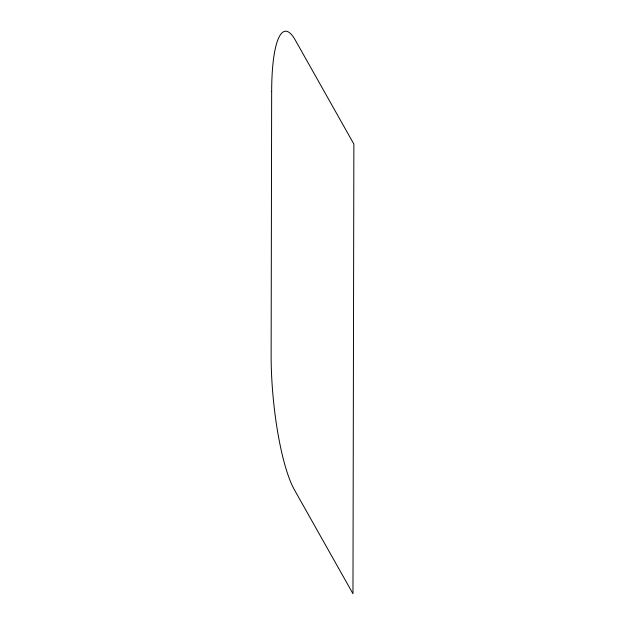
<?xml version="1.0" encoding="UTF-8"?>
<svg xmlns="http://www.w3.org/2000/svg" width="625" height="625" viewBox="0 0 625 625"><rect width="100%" height="100%" fill="white"/><g stroke="black" fill="none" stroke-linecap="round" stroke-linejoin="round"><path stroke-width="0.94" d="M271.656 91.531L271.133 355.141A102.367 21.375 84.5 0 0 294.383 489.766L352.969 593.75L353.867 144.07L295.281 40.086A102.367 21.375 84.5 0 0 271.656 91.531"/></g></svg>
